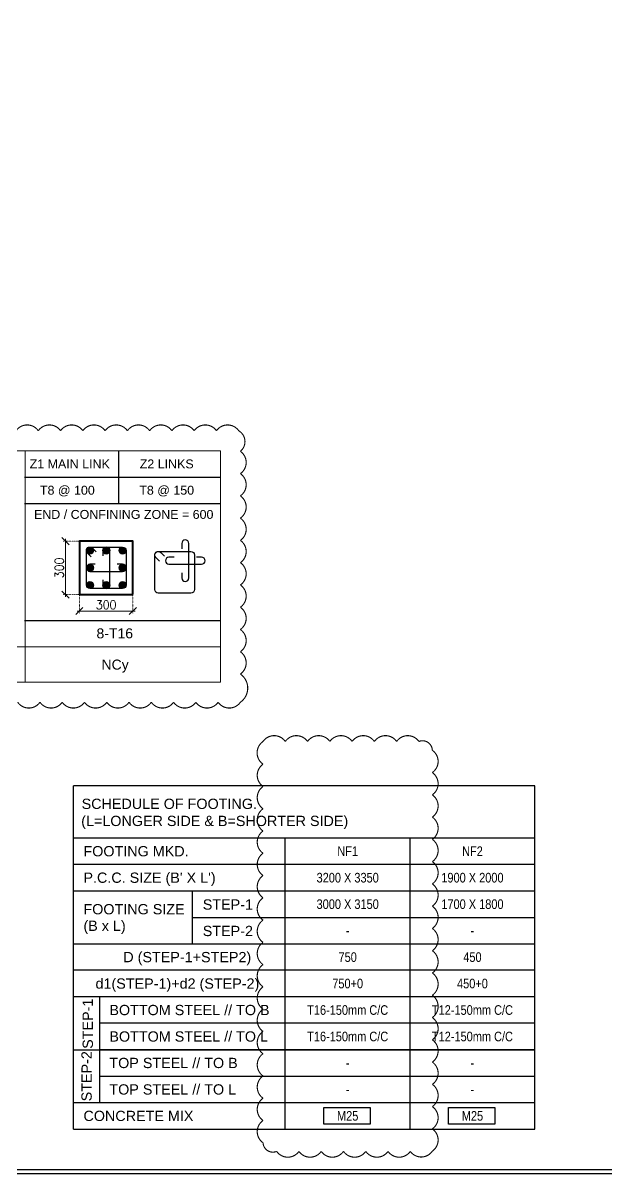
# Model space of a CAD drawing. Header units: millimetres. Extents: x 149548 to 2403857, y -1677380 to -1015873.
# Drawn here: x 2249003 to 2262092, y -1654937 to -1629095 of the extents above; entities that cross this region are included whole.
import ezdxf
from ezdxf.enums import TextEntityAlignment as Align

# ---------------------------------------------------------------- set-up
doc = ezdxf.new("R2010")
doc.units = ezdxf.units.MM
doc.header["$MEASUREMENT"] = 0
doc.header["$PDMODE"] = 98
doc.linetypes.add('DOT', pattern=[0.25, 0, -0.25])
for name, color, linetype in [('Columns', 90, 'Continuous'), ('Revision Mark', 7, 'Continuous'), ('S-TEXT', 7, 'Continuous'), ('S-TEXT.', 7, 'Continuous'), ('s_hatch_50', 43, 'Continuous'), ('s_rebar_link', 225, 'Continuous'), ('s_rebar_linkexp', 155, 'Continuous'), ('Text', 7, 'Continuous')]:
    doc.layers.add(name, color=color, linetype=linetype)
for name, color, linetype, lineweight in [('s-dm', 171, 'Continuous', 15), ('s_text', 20, 'Continuous', 9), ('TXT', 255, 'Continuous', 5)]:
    doc.layers.add(name, color=color, linetype=linetype, lineweight=lineweight)
doc.styles.add('arial', font='arial.ttf')
doc.styles.add('G1-TEXT', font='ARIALN.TTF', dxfattribs={"height": 2})
doc.styles.add('RS', font='romans.shx', dxfattribs={"width": 0.9})
doc.dimstyles.new('Maheboob', dxfattribs={"dimtxt": 100, "dimasz": 100, "dimexe": 0, "dimexo": 0, "dimgap": 50, "dimtad": 1, "dimdec": 0, "dimdsep": 46, "dimtxsty": 'RS', "dimblk": 'ME', "dimcen": 225, "dimdle": 25, "dimclrd": 256, "dimclre": 256, "dimclrt": 7, "dimadec": 1, "dimazin": 1, "dimtfac": 1, "dimtdec": 0, "dimtmove": 0, "dimatfit": 0, "dimldrblk": 'ME', "dimfxl": 1, "dimlwd": -1, "dimlwe": -1, "dimarcsym": 0})

# ---------------------------------------------------------------- blocks, each defined once
blk = doc.blocks.new('_Oblique')
at = {"color": 0, "linetype": 'ByBlock', "lineweight": -2}
blk.add_line((-0.5, -0.5), (0.5, 0.5), dxfattribs=at)
blk = doc.blocks.new('*D338')
at = {"layer": 'Defpoints', "color": 0, "transparency": 16777216}
for p in [(2249958, -1640729), (2250270, -1640729), (2250270, -1641929)]:
    blk.add_point(p, dxfattribs=at)
at = {"layer": 's-dm', "linetype": 'DOT', "transparency": 16777216}
for p, q in [((2250270, -1640729), (2249908, -1640729)), ((2250270, -1641929), (2249908, -1641929))]:
    blk.add_line(p, q, dxfattribs=at)
at = {"layer": 's-dm', "transparency": 16777216}
blk.add_line((2249958, -1641979), (2249958, -1640679), dxfattribs=at)
at = {"layer": 's-dm', "linetype": 'ByBlock', "transparency": 16777216, "xscale": 160, "yscale": 160, "zscale": 160}
for p, rotation in [((2249958, -1640729), 90), ((2249958, -1641929), 270)]:
    blk.add_blockref('_Oblique', p, dxfattribs=dict(at, rotation=rotation))
at = {"layer": 's-dm', "color": 7, "transparency": 16777216, "insert": (2249818, -1641329), "char_height": 200, "attachment_point": 5, "rotation": 90, "style": 'RS'}
blk.add_mtext('300', dxfattribs=at)
blk = doc.blocks.new('ME')
at = {"layer": 's-dm', "color": 2, "ltscale": 50}
for p, q in [((0, -1.04), (0, 1.04)), ((-1.04, 0), (1.04, 0))]:
    blk.add_line(p, q, dxfattribs=at)
blk.add_lwpolyline([(0.74, 0.74), (-0.74, -0.74)], dxfattribs=at)
blk = doc.blocks.new('*D339')
at = {"layer": 'Defpoints', "color": 0, "transparency": 16777216}
for p in [(2250270, -1641929), (2251470, -1641929), (2250270, -1642299)]:
    blk.add_point(p, dxfattribs=at)
at = {"layer": 's-dm', "linetype": 'DOT', "transparency": 16777216}
for p, q in [((2250270, -1641929), (2250270, -1642349)), ((2251470, -1641929), (2251470, -1642349))]:
    blk.add_line(p, q, dxfattribs=at)
at = {"layer": 's-dm', "transparency": 16777216}
blk.add_line((2251520, -1642299), (2250220, -1642299), dxfattribs=at)
at = {"layer": 's-dm', "linetype": 'ByBlock', "transparency": 16777216, "xscale": 160, "yscale": 160, "zscale": 160, "rotation": 180}
blk.add_blockref('_Oblique', (2250270, -1642299), dxfattribs=at)
at = {"layer": 's-dm', "linetype": 'ByBlock', "transparency": 16777216, "xscale": 160, "yscale": 160, "zscale": 160}
blk.add_blockref('_Oblique', (2251470, -1642299), dxfattribs=at)
at = {"layer": 's-dm', "color": 7, "transparency": 16777216, "insert": (2250870, -1642159), "char_height": 200, "attachment_point": 5, "style": 'RS'}
blk.add_mtext('300', dxfattribs=at)

msp = doc.modelspace()

# ---------------------------------------------------------------- hatches: boundary and pattern name
at = {"layer": 's_rebar_link'}
h = msp.add_hatch(color=256, dxfattribs=at)
h.dxf.hatch_style = 1
edge = h.paths.add_edge_path()
edge.add_arc((2250506, -1640940), 78.7, 0, 360)
h = msp.add_hatch(color=256, dxfattribs=at)
h.dxf.hatch_style = 1
edge = h.paths.add_edge_path()
edge.add_arc((2250872.3, -1640940), 78.7, 0, 360)
h = msp.add_hatch(color=256, dxfattribs=at)
h.dxf.hatch_style = 1
edge = h.paths.add_edge_path()
edge.add_arc((2251238.7, -1640940), 78.7, 0, 360)
h = msp.add_hatch(color=256, dxfattribs=at)
h.dxf.hatch_style = 1
edge = h.paths.add_edge_path()
edge.add_arc((2250506, -1641327.5), 78.7, 0, 360)
h = msp.add_hatch(color=256, dxfattribs=at)
h.dxf.hatch_style = 1
edge = h.paths.add_edge_path()
edge.add_arc((2251238.7, -1641327.5), 78.7, 0, 360)
h = msp.add_hatch(color=256, dxfattribs=at)
h.dxf.hatch_style = 1
edge = h.paths.add_edge_path()
edge.add_arc((2250506, -1641715), 78.7, 0, 360)
h = msp.add_hatch(color=256, dxfattribs=at)
h.dxf.hatch_style = 1
edge = h.paths.add_edge_path()
edge.add_arc((2250872.3, -1641715), 78.7, 0, 360)
h = msp.add_hatch(color=256, dxfattribs=at)
h.dxf.hatch_style = 1
edge = h.paths.add_edge_path()
edge.add_arc((2251238.7, -1641715), 78.7, 0, 360)

# ---------------------------------------------------------------- linework, layer by layer
at = {"lineweight": -3, "elevation": 0}
for points in [[(2278771.3, -1580687.4), (2278771.3, -1654937.4), (2173646.3, -1654937.4), (2173646.3, -1580687.4)], [(2278677, -1654843.1), (2173740.6, -1654843.1), (2173740.6, -1580781.6), (2278677, -1580781.6)]]:
    msp.add_lwpolyline(points, close=True, dxfattribs=at)
at = {"layer": 'Columns', "lineweight": 40, "elevation": 0}
msp.add_lwpolyline([(2251469.8, -1641929.4), (2251469.8, -1640729.4), (2250269.8, -1640729.4), (2250269.8, -1641929.4)], close=True, dxfattribs=at)
at = {"layer": 'Revision Mark', "color": 5, "const_width": 25, "elevation": 0}
msp.add_lwpolyline([(2248846.6, -1638249.3, -0.5206), (2249346.6, -1638249.3, -0.5206), (2249846.6, -1638249.3, -0.5206), (2250346.6, -1638249.3, -0.5206), (2250846.6, -1638249.3, -0.5206), (2251346.6, -1638249.3, -0.5206), (2251846.6, -1638249.3, -0.5206), (2252346.6, -1638249.3, -0.5206), (2252846.6, -1638249.3, -0.5206), (2253346.6, -1638249.3, -0.5206), (2253846.6, -1638249.3, -0.5206), (2253883.9, -1638712, -0.5206), (2253883.9, -1639212, -0.5206), (2253883.9, -1639712, -0.5206), (2253883.9, -1640212, -0.5206), (2253883.9, -1640712, -0.5206), (2253883.9, -1641212, -0.5206), (2253883.9, -1641712, -0.5206), (2253883.9, -1642212, -0.5206), (2253883.9, -1642712, -0.5206), (2253883.9, -1643212, -0.5206), (2253883.9, -1643712, -0.5206), (2253883.9, -1644345.5, -0.5206), (2253883.9, -1644345.5, -0.5206), (2253383.9, -1644345.5, -0.5206), (2252883.9, -1644345.5, -0.5206), (2252383.9, -1644345.5, -0.5206), (2251883.9, -1644345.5, -0.5206), (2251383.9, -1644345.5, -0.5206), (2250883.9, -1644345.5, -0.5206), (2250383.9, -1644345.5, -0.5206), (2249883.9, -1644345.5, -0.5206), (2249383.9, -1644345.5, -0.5206), (2248883.9, -1644345.5, -0.5206)], format="xyb", dxfattribs=at)
msp.add_lwpolyline([(2254392.3, -1645225.8, -0.5206), (2254892.3, -1645225.8, -0.5206), (2255392.3, -1645225.8, -0.5206), (2255892.3, -1645225.8, -0.5206), (2256392.3, -1645225.8, -0.5206), (2256892.3, -1645225.8, -0.5206), (2257392.3, -1645225.8, -0.5206), (2257892.3, -1645225.8, -0.5206), (2258193.5, -1645424.6, -0.5206), (2258193.5, -1645924.6, -0.5206), (2258193.5, -1646424.6, -0.5206), (2258193.5, -1646924.6, -0.5206), (2258193.5, -1647424.6, -0.5206), (2258193.5, -1647924.6, -0.5206), (2258193.5, -1648424.6, -0.5206), (2258193.5, -1648924.6, -0.5206), (2258193.5, -1649424.6, -0.5206), (2258193.5, -1649924.6, -0.5206), (2258193.5, -1650424.6, -0.5206), (2258193.5, -1650924.6, -0.5206), (2258193.5, -1651424.6, -0.5206), (2258193.5, -1651924.6, -0.5206), (2258193.5, -1652424.6, -0.5206), (2258193.5, -1652924.6, -0.5206), (2258193.5, -1653424.6, -0.5206), (2258193.5, -1653924.6, -0.5206), (2258193.5, -1654424.6, -0.5206), (2257698.9, -1654430.1, -0.5206), (2257198.9, -1654430.1, -0.5206), (2256698.9, -1654430.1, -0.5206), (2256198.9, -1654430.1, -0.5206), (2255698.9, -1654430.1, -0.5206), (2255198.9, -1654430.1, -0.5206), (2254698.9, -1654430.1, -0.5206), (2254392.3, -1654236.7, -0.5206), (2254392.3, -1653736.7, -0.5206), (2254392.3, -1653236.7, -0.5206), (2254392.3, -1652736.7, -0.5206), (2254392.3, -1652236.7, -0.5206), (2254392.3, -1651736.7, -0.5206), (2254392.3, -1651236.7, -0.5206), (2254392.3, -1650736.7, -0.5206), (2254392.3, -1650236.7, -0.5206), (2254392.3, -1649736.7, -0.5206), (2254392.3, -1649236.7, -0.5206), (2254392.3, -1648736.7, -0.5206), (2254392.3, -1648236.7, -0.5206), (2254392.3, -1647736.7, -0.5206), (2254392.3, -1647236.7, -0.5206), (2254392.3, -1646736.7, -0.5206), (2254392.3, -1646236.7, -0.5206), (2254392.3, -1645736.7, -0.5206), (2254392.3, -1645225.8, -0.5206)], format="xyb", close=True, dxfattribs=at)
at = {"layer": 'S-TEXT', "color": 1, "elevation": 0}
for points in [[(2255758.4, -1653446.8), (2256799.3, -1653446.8), (2256799.3, -1653817.5), (2255758.4, -1653817.5)], [(2258559.5, -1653446.8), (2259600.4, -1653446.8), (2259600.4, -1653817.5), (2258559.5, -1653817.5)]]:
    msp.add_lwpolyline(points, close=True, dxfattribs=at)
at = {"layer": 's_hatch_50'}
for p, q in [((2249035.2, -1642510.1, 0), (2253433.9, -1642510, 0)), ((2250136.2, -1648581.6, 0), (2260494.6, -1648581.6, 0)), ((2252809, -1649175.9, 0), (2260494.6, -1649175.9, 0)), ((2250136.2, -1649770.2, 0), (2260494.6, -1649770.2, 0)), ((2260494.6, -1650364.5, 0), (2250136.2, -1650364.5, 0)), ((2260494.6, -1650958.7, 0), (2250136.2, -1650958.7, 0)), ((2260494.6, -1651553, 0), (2250730.5, -1651553, 0)), ((2250136.2, -1652147.3, 0), (2260494.6, -1652147.3, 0)), ((2250730.5, -1652741.5, 0), (2260494.6, -1652741.5, 0))]:
    msp.add_line(p, q, dxfattribs=at)
at = {"layer": 's_rebar_link', "elevation": 0}
for points in [[(2250533.8, -1641079.2), (2250450.3, -1640995.7, -0.668178), (2250506, -1640861.3), (2251238.7, -1640861.3, -0.4142136), (2251317.4, -1640940), (2251317.4, -1641715, -0.4142136), (2251238.7, -1641793.7), (2250506, -1641793.7, -0.4142136), (2250427.3, -1641715), (2250427.3, -1640940, -0.6681793), (2250561.7, -1640884.3), (2250645.2, -1640967.8)], [(2250793.6, -1641596.9), (2250793.6, -1641715, 1), (2250951.1, -1641715), (2250951.1, -1640940, 1), (2250793.6, -1640940), (2250793.6, -1641058.1)], [(2250624.1, -1641248.7), (2250506, -1641248.7, 1), (2250506, -1641406.2), (2251238.7, -1641406.2, 1), (2251238.7, -1641248.7), (2251120.6, -1641248.7)]]:
    msp.add_lwpolyline(points, format="xyb", dxfattribs=at)
at = {"layer": 's_rebar_link'}
for centre in [(2250506, -1640940, 0), (2250872.3, -1640940, 0), (2251238.7, -1640940, 0), (2250506, -1641327.5, 0), (2251238.7, -1641327.5, 0), (2250506, -1641715, 0), (2250872.3, -1641715, 0), (2251238.7, -1641715, 0)]:
    msp.add_circle(centre, 78.7, dxfattribs=at)
at = {"layer": 's_rebar_linkexp', "elevation": 0}
for points in [[(2252567.9, -1641437.1), (2252567.9, -1641555.2, 1), (2252725.3, -1641555.2), (2252725.3, -1640780.3, 1), (2252567.9, -1640780.3), (2252567.9, -1640898.4)], [(2252067.8, -1641178.7), (2251984.3, -1641095.2, -0.668178), (2252040, -1640960.8), (2252772.7, -1640960.8, -0.4142136), (2252851.4, -1641039.6), (2252851.4, -1641814.5, -0.4142136), (2252772.7, -1641893.3), (2252040, -1641893.3, -0.4142136), (2251961.3, -1641814.5), (2251961.3, -1641039.6, -0.6681793), (2252095.7, -1640983.9), (2252179.2, -1641067.4)], [(2252398.3, -1641089), (2252280.2, -1641089, 1), (2252280.2, -1641246.5), (2253012.9, -1641246.5, 1), (2253012.9, -1641089), (2252894.8, -1641089)]]:
    msp.add_lwpolyline(points, format="xyb", dxfattribs=at)
at = {"layer": 's_text'}
for p, q in [((2245885.7, -1638699.3, 0), (2253433.9, -1638699.3, 0)), ((2249049.2, -1638699.3, 0), (2249049.2, -1643895.5, 0)), ((2253433.9, -1638699.3, 0), (2253433.9, -1643895.5, 0)), ((2245885.7, -1643100.3, 0), (2253433.9, -1643100.3, 0)), ((2245885.7, -1643895.5, 0), (2253433.9, -1643895.5, 0))]:
    msp.add_line(p, q, dxfattribs=at)
at = {"layer": 'Text', "color": 7}
for p, q in [((2251150.5, -1638699.3, 0), (2251150.5, -1639880.2, 0)), ((2249035.2, -1639289.9, 0), (2253433.9, -1639289.9, 0)), ((2249035.2, -1639880.3, 0), (2253433.9, -1639880.3, 0))]:
    msp.add_line(p, q, dxfattribs=at)
at = {"layer": 'Text'}
for p, q in [((2260494.6, -1646225.3, 0), (2250136.2, -1646225.3, 0)), ((2250136.2, -1653930.1, 0), (2250136.2, -1646225.3, 0)), ((2260494.6, -1653930.1, 0), (2260494.6, -1646225.3, 0)), ((2250136.2, -1647393.1, 0), (2260494.6, -1647393.1, 0)), ((2254892.3, -1653930.1, 0), (2254892.3, -1647393.1, 0)), ((2257693.5, -1653930.1, 0), (2257693.5, -1647393.1, 0)), ((2260494.6, -1647987.4, 0), (2250136.2, -1647987.4, 0)), ((2252809, -1649777.9, 0), (2252809, -1648589.4, 0)), ((2250730.5, -1653335.8, 0), (2250730.5, -1650958.7, 0)), ((2250730.5, -1652147.3, 0), (2260494.6, -1652147.3, 0)), ((2260494.6, -1652147.3, 0), (2250730.5, -1652147.3, 0)), ((2250136.2, -1653335.8, 0), (2260494.6, -1653335.8, 0)), ((2250136.2, -1653930.1, 0), (2260494.6, -1653930.1, 0))]:
    msp.add_line(p, q, dxfattribs=at)

# ---------------------------------------------------------------- texts
at = {"layer": 'S-TEXT.', "color": 1, "ltscale": 0.1, "style": 'arial'}
for s, p in [('SCHEDULE OF FOOTING. ', (2250319.5, -1646741.6, 0)), ('(L=LONGER SIDE & B=SHORTER SIDE)', (2250310.3, -1647125.1, 0))]:
    msp.add_text(s, height=230.546, dxfattribs=at).set_placement(p)
at = {"layer": 'S-TEXT.', "color": 6, "ltscale": 0.1, "style": 'arial'}
for s, height, p in [('FOOTING MKD.', 230.546, (2250360.3, -1647690.2, 0)), ("P.C.C. SIZE (B' X L')", 230.546, (2250360.3, -1648284.5, 0)), ('FOOTING SIZE', 230.546, (2250360.3, -1648992, 0)), ('STEP-1', 230.55, (2253039, -1648886.5, 0)), ('(B x L)', 230.55, (2250360.3, -1649365.2, 0)), ('STEP-2', 230.55, (2253039, -1649480.8, 0)), ('D (STEP-1+STEP2)', 230.546, (2251255.1, -1650067.3, 0)), ('d1(STEP-1)+d2 (STEP-2)', 230.546, (2250631.1, -1650661.6, 0)), ('BOTTOM STEEL // TO B', 230.546, (2250942.5, -1651255.9, 0)), ('BOTTOM STEEL // TO L', 230.546, (2250942.5, -1651850.1, 0)), ('TOP STEEL // TO B', 230.546, (2250942.5, -1652444.4, 0)), ('TOP STEEL // TO L', 230.546, (2250942.5, -1653038.7, 0)), ('CONCRETE MIX', 230.546, (2250360.3, -1653632.9, 0))]:
    msp.add_text(s, height=height, dxfattribs=at).set_placement(p, align=Align.MIDDLE_LEFT)
for s, p in [('STEP-1', (2250456.3, -1652127.5, 0)), ('STEP-2', (2250430.5, -1653306.6, 0))]:
    msp.add_text(s, height=230.55, rotation=90, dxfattribs=at).set_placement(p, align=Align.MIDDLE_LEFT)
at = {"layer": 'Text', "color": 7, "style": 'arial'}
for s, height, p in [('Z1 MAIN LINK', 200, (2250052.2, -1638994.4, 0)), ('Z2 LINKS', 200, (2252229.5, -1638994.4, 0)), ('T8 @ 100', 200, (2249998.9, -1639584.9, 0)), ('T8 @ 150', 200, (2252229.5, -1639584.9, 0)), ('8-T16', 225, (2251063.5, -1642798.7, 0))]:
    msp.add_text(s, height=height, dxfattribs=at).set_placement(p, align=Align.MIDDLE_CENTER)
msp.add_text('END / CONFINING ZONE = 600', height=200, dxfattribs=at).set_placement((2249250.5, -1640228, 0))
at = {"layer": 'Text', "color": 1, "insert": (2251071.3, -1643534.3, 0), "char_height": 225, "attachment_point": 5, "style": 'arial'}
msp.add_mtext('NCy', dxfattribs=at)
at = {"layer": 'TXT', "color": 6, "style": 'G1-TEXT'}
for s, p in [('NF1', (2256292.9, -1647690.2, 0)), ('NF2', (2259094, -1647690.2, 0)), ('M25', (2256292.9, -1653632.9, 0)), ('M25', (2259094, -1653632.9, 0))]:
    msp.add_text(s, height=215, dxfattribs=at).set_placement(p, align=Align.MIDDLE_CENTER)
at = {"layer": 'TXT', "color": 7, "style": 'G1-TEXT'}
for s, p in [('3200 X 3350', (2256292.9, -1648284.5, 0)), ('1900 X 2000', (2259094, -1648284.5, 0)), ('3000 X 3150', (2256292.9, -1648878.8, 0)), ('1700 X 1800', (2259094, -1648878.8, 0)), ('-', (2256292.9, -1649473, 0)), ('-', (2259094, -1649473, 0)), ('750', (2256292.9, -1650067.3, 0)), ('450', (2259094, -1650067.3, 0)), ('750+0', (2256292.9, -1650661.6, 0)), ('450+0', (2259094, -1650661.6, 0)), ('T16-150mm C/C', (2256292.9, -1651255.9, 0)), ('T12-150mm C/C', (2259094, -1651255.9, 0)), ('T16-150mm C/C', (2256292.9, -1651850.1, 0)), ('T12-150mm C/C', (2259094, -1651850.1, 0)), ('-', (2256292.9, -1652444.4, 0)), ('-', (2259094, -1652444.4, 0)), ('-', (2256292.9, -1653038.7, 0)), ('-', (2259094, -1653038.7, 0))]:
    msp.add_text(s, height=215, dxfattribs=at).set_placement(p, align=Align.MIDDLE_CENTER)

# ---------------------------------------------------------------- dimensions: what is measured, and where the dimension line sits
at = {"layer": 's-dm'}
dim = msp.add_linear_dim(base=(2249957.9, -1640729.4, 0), p1=(2250269.8, -1641929.4, 0), p2=(2250269.8, -1640729.4, 0), angle=90, dimstyle='Maheboob', override={"dimscale": 2, "dimasz": 80, "dimexe": 25, "dimgap": 20, "dimlfac": 0.25, "dimtxsty": 'RS', "dimblk1": 'Oblique', "dimblk2": 'Oblique', "dimsah": 1, "dimtmove": 1, "dimldrblk": 'ME', "dimfxl": 0, "dimarcsym": 1}, dxfattribs=at)
dim.commit()
dim.dimension.update_dxf_attribs({"geometry": '*D338', "text_midpoint": (2249817.9, -1641329.4, 0)})
dim = msp.add_linear_dim(base=(2250269.8, -1642299, 0), p1=(2251469.8, -1641929.4, 0), p2=(2250269.8, -1641929.4, 0), dimstyle='Maheboob', override={"dimscale": 2, "dimasz": 80, "dimexe": 25, "dimgap": 20, "dimlfac": 0.25, "dimtxsty": 'RS', "dimblk1": 'Oblique', "dimblk2": 'Oblique', "dimsah": 1, "dimtmove": 1, "dimldrblk": 'ME', "dimfxl": 0, "dimarcsym": 1}, dxfattribs=at)
dim.commit()
dim.dimension.update_dxf_attribs({"geometry": '*D339', "text_midpoint": (2250869.8, -1642159, 0)})

doc.saveas('drawing.dxf')
